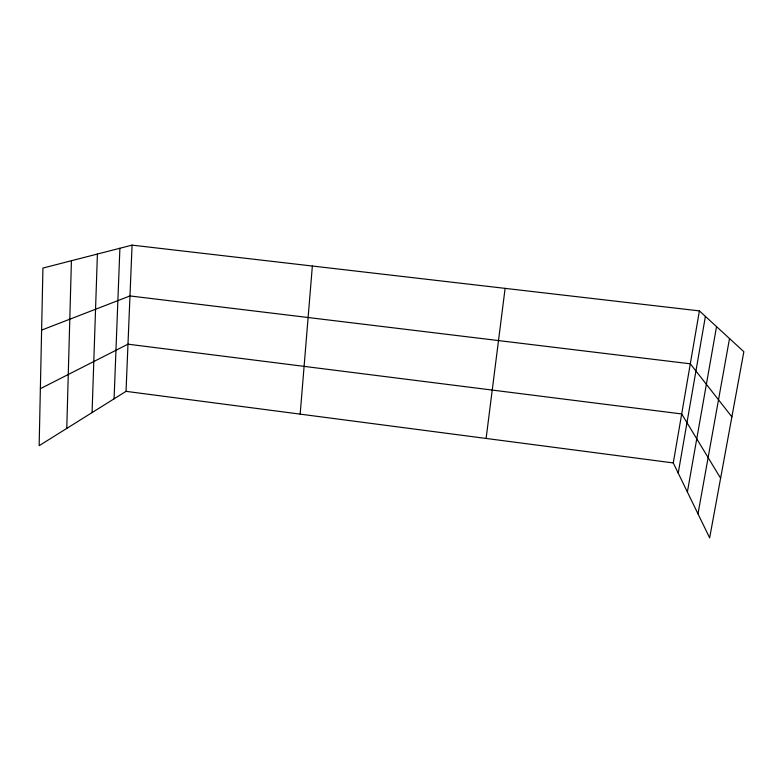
<?xml version="1.0" encoding="UTF-8"?>
<svg xmlns="http://www.w3.org/2000/svg" width="783" height="783" viewBox="0 0 783 783"><rect width="100%" height="100%" fill="white"/><g stroke="black" fill="none" stroke-linecap="round" stroke-linejoin="round"><path stroke-width="1.17" d="M66.77 428.409L71.419 260.739M92.081 412.582L97.405 254.044M114.083 398.821L119.897 248.26M132.073 245.128L42.938 268.06L39.15 445.684L126.034 391.353L132.073 245.128L699.395 310.89L743.85 351.704L709.652 537.872L673.272 462.929L699.395 310.89M300.163 414.129L312.358 266.024M486.106 438.441L505.113 288.369M678.225 473.128L705.395 316.401M687.386 491.998L716.543 326.638M697.996 513.854L729.521 338.54M40.364 388.671L127.981 344.177L681.69 413.943L720.614 478.237M41.616 330.103L129.978 295.945L690.303 363.801L731.88 416.85M126.034 391.353L673.272 462.929"/></g></svg>
